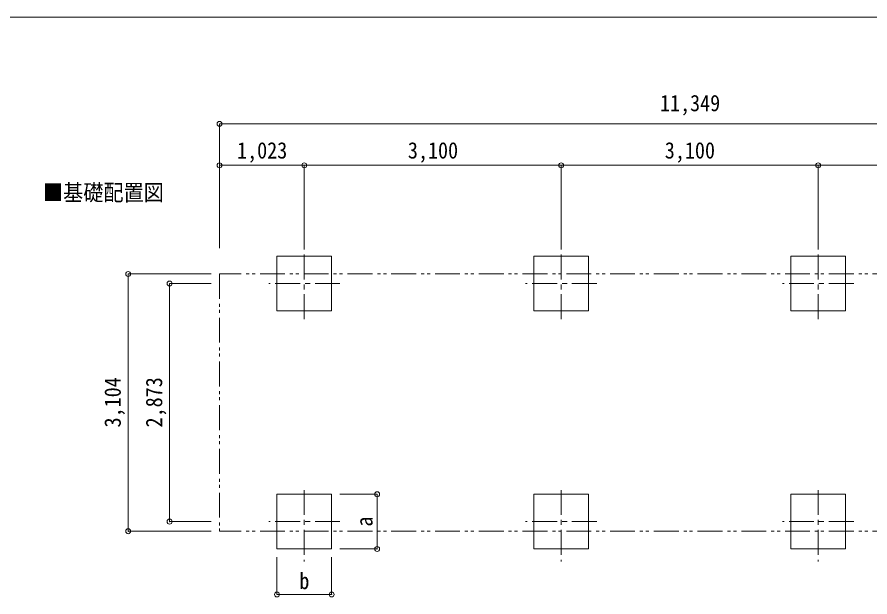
# Model space of a CAD drawing. Units: millimetres at full size, sheet at 1:60. Extents: x -16864 to 16864, y -11640 to 11640.
# Drawn here: x -3509 to 6782, y 4642 to 11640 of the extents above; entities that cross this region are included whole.
import ezdxf
from ezdxf.enums import TextEntityAlignment as Align

# ---------------------------------------------------------------- set-up
doc = ezdxf.new("R2010")
doc.units = ezdxf.units.MM
doc.header["$LTSCALE"] = 60
doc.header["$PDMODE"] = 32
doc.header["$PDSIZE"] = 60
doc.linetypes.add('CHAIN1', pattern=[8, 5, -1, 1, -1])
doc.linetypes.add('DOUBLE_CHAIN1', pattern=[8.8, 5, -1, 0.6, -0.6, 0.6, -1])
for name, color, linetype, lineweight in [('1-2', 134, 'Continuous', 9), ('1-8', 6, 'Continuous', 9), ('1-A', 4, 'CHAIN1', 9), ('F-0', 7, 'Continuous', 9)]:
    doc.layers.add(name, color=color, linetype=linetype, lineweight=lineweight)
doc.layers.add('1-7', color=7, linetype='Continuous')
doc.styles.add('ＭＳ ゴシック', font='')
doc.styles.get('ＭＳ ゴシック').set_extended_font_data('MS Gothic')

msp = doc.modelspace()

# ---------------------------------------------------------------- linework, layer by layer
at = {"layer": '1-2', "color": 6}
for p, q in [((10282.7, 10350.85), (-1066.3, 10350.85)), ((-43.3, 9850.85), (-1066.3, 9850.85)), ((3056.7, 9850.85), (-43.3, 9850.85)), ((6156.7, 9850.85), (3056.7, 9850.85)), ((9256.7, 9850.85), (6156.7, 9850.85))]:
    msp.add_line(p, q, dxfattribs=at)
at = {"layer": '1-8'}
for p, q in [((-1066.3, 8852.85), (-1066.3, 10350.85)), ((-43.3, 8852.85), (-43.3, 9850.85)), ((3056.7, 8852.85), (3056.7, 9850.85)), ((6156.7, 8852.85), (6156.7, 9850.85)), ((-2168.28, 8539.35), (-1168.64, 8539.35)), ((-2168.28, 5435.35), (-2168.28, 8539.35)), ((-1668.64, 8423.85), (-1168.64, 8423.85)), ((-1668.64, 5550.85), (-1668.64, 8423.85)), ((835.88, 5880.85), (385.88, 5880.85)), ((835.88, 5220.85), (835.88, 5880.85)), ((-1668.64, 5550.85), (-1168.64, 5550.85)), ((-2168.28, 5435.35), (-1168.64, 5435.35)), ((835.88, 5220.85), (385.88, 5220.85)), ((-373.17, 4671.85), (-373.17, 5121.85)), ((286.88, 4671.85), (286.88, 5121.85)), ((286.88, 4671.85), (-373.17, 4671.85))]:
    msp.add_line(p, q, dxfattribs=at)
for p in [(-1066.3, 10350.85), (-1066.3, 9850.85), (-43.3, 9850.85), (3056.7, 9850.85), (6156.7, 9850.85), (-2168.28, 8539.35), (-1668.64, 8423.85), (835.88, 5880.85), (-1668.64, 5550.85), (-2168.28, 5435.35), (835.88, 5220.85), (-373.17, 4671.85), (286.88, 4671.85)]:
    msp.add_point(p, dxfattribs=at)
at = {"layer": '1-A'}
for p, q in [((-43.17, 7993.85), (-43.17, 8853.85)), ((3056.83, 7993.85), (3056.83, 8853.85)), ((6156.83, 7993.85), (6156.83, 8853.85)), ((386.88, 8423.85), (-473.17, 8423.85)), ((3486.88, 8423.85), (2626.83, 8423.85)), ((6586.88, 8423.85), (5726.83, 8423.85)), ((-43.17, 5930.85), (-43.17, 5070.85)), ((3056.83, 5930.85), (3056.83, 5070.85)), ((6156.83, 5930.85), (6156.83, 5070.85)), ((386.88, 5550.85), (-473.17, 5550.85)), ((3486.88, 5550.85), (2626.83, 5550.85)), ((6586.88, 5550.85), (5726.83, 5550.85))]:
    msp.add_line(p, q, dxfattribs=at)
at = {"layer": '1-A', "color": 7, "linetype": 'DOUBLE_CHAIN1'}
for p, q in [((10282.7, 8539.35), (-1066.18, 8539.35)), ((-1066.18, 8539.35), (-1066.18, 5435.35))]:
    msp.add_line(p, q, dxfattribs=at)
at = {"layer": '1-A', "linetype": 'Continuous'}
for points in [[(-373.17, 8093.85), (286.88, 8093.85), (286.88, 8753.85), (-373.17, 8753.85)], [(2726.83, 8093.85), (3386.88, 8093.85), (3386.88, 8753.85), (2726.83, 8753.85)], [(5826.83, 8093.85), (6486.88, 8093.85), (6486.88, 8753.85), (5826.83, 8753.85)], [(-373.17, 5880.85), (286.88, 5880.85), (286.88, 5220.85), (-373.17, 5220.85)], [(2726.83, 5880.85), (3386.88, 5880.85), (3386.88, 5220.85), (2726.83, 5220.85)], [(5826.83, 5880.85), (6486.88, 5880.85), (6486.88, 5220.85), (5826.83, 5220.85)]]:
    msp.add_lwpolyline(points, close=True, dxfattribs=at)
at = {"layer": '1-A', "color": 7, "linetype": 'DOUBLE_CHAIN1'}
msp.add_lwpolyline([(10282.7, 8539.35), (10282.7, 5435.35), (-1066.18, 5435.35)], dxfattribs=at)
at = {"layer": 'F-0', "color": 5, "lineweight": 5}
msp.add_line((-16864.12, 11640), (16015.88, 11640), dxfattribs=at)

# ---------------------------------------------------------------- texts
at = {"layer": '1-7', "style": 'ＭＳ ゴシック', "width": 0.9}
msp.add_text('■基礎配置図', height=197.9, dxfattribs=at).set_placement((-3196.29, 9364.3), align=Align.BOTTOM_LEFT)
at = {"layer": '1-8', "color": 7, "style": 'ＭＳ ゴシック', "width": 0.9}
for s, p in [('11,349', (4248.2, 10443.85)), ('1,023', (-854.8, 9873.19)), ('3,100', (1206.7, 9873.19)), ('3,100', (4306.7, 9873.19)), ('b', (-103.14, 4677.12))]:
    msp.add_text(s, height=197.9, dxfattribs=at).set_placement(p, align=Align.BOTTOM_LEFT)
for s, p in [('3,104', (-2198.28, 6687.35)), ('2,873', (-1698.64, 6687.35)), ('a', (839.59, 5490.85))]:
    msp.add_text(s, height=197.9, rotation=90, dxfattribs=at).set_placement(p, align=Align.BOTTOM_LEFT)

doc.saveas('drawing.dxf')
